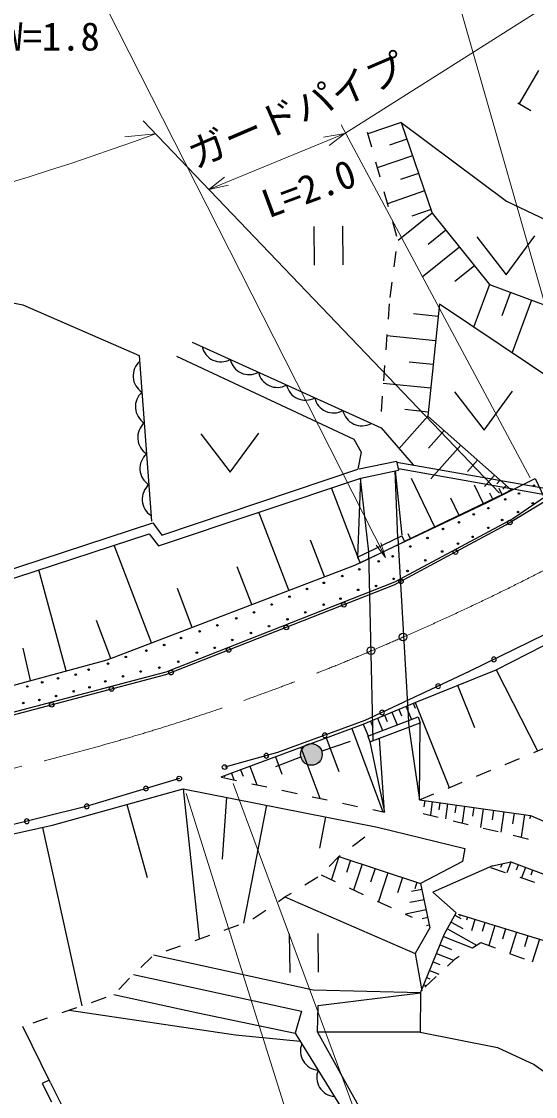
# Model space of a CAD drawing. Units: millimetres, scale not verified. Extents: x 40000 to 680000, y 20000 to 380000.
# Drawn here: x 382382 to 415623, y 262674 to 332185 of the extents above; entities that cross this region are included whole.
import ezdxf
from ezdxf.enums import TextEntityAlignment as Align

# ---------------------------------------------------------------- set-up
doc = ezdxf.new("R2010")
doc.units = ezdxf.units.MM
doc.header["$LTSCALE"] = 1000
doc.header["$PDMODE"] = 32
doc.header["$PDSIZE"] = 500
doc.linetypes.add('CHAIN', pattern=[18.5, 12, -1.5, 3.5, -1.5])
for name, color, linetype, lineweight in [('M-BGD', 7, 'Continuous', 25), ('M-BMK', 2, 'CHAIN', 13), ('M-STR-HTXT', 7, 'Continuous', 13), ('M-STR-STR1', 1, 'Continuous', 25)]:
    doc.layers.add(name, color=color, linetype=linetype, lineweight=lineweight)
doc.layers.add('M-OTRS', color=6, linetype='Continuous')
doc.styles.add('ＭＳ ゴシック', font='')
doc.styles.get('ＭＳ ゴシック').set_extended_font_data('MS Gothic')

# ---------------------------------------------------------------- blocks, each defined once
blk = doc.blocks.new('open_arrow')
at = {"color": 0, "linetype": 'Continuous', "lineweight": -2}
blk.add_lwpolyline([(7.5, 1.25), (0, 0), (7.5, -1.25)], dxfattribs=at)

msp = doc.modelspace()

# ---------------------------------------------------------------- hatches: boundary and pattern name
at = {"layer": 'M-BGD'}
msp.add_hatch(color=256, dxfattribs=at).paths.add_polyline_path([(401711, 284405, -0.41421), (400740, 284211, -0.41421), (400546, 285181, -1)])

# ---------------------------------------------------------------- linework, layer by layer
for p, q in [((415825, 329006), (414572, 326874)), ((414471, 326935), (415329, 326422)), ((406929, 325658), (404774, 324916)), ((406929, 325658), (413756, 320577)), ((404741, 325033), (405012, 324071)), ((407300, 324581), (406191, 324199)), ((407671, 323503), (405392, 322719)), ((405283, 323108), (405554, 322145)), ((408063, 322364), (406891, 321960)), ((405825, 321183), (406096, 320220)), ((408455, 321225), (406047, 320395)), ((413756, 320577), (420187, 317481)), ((408948, 319794), (406749, 318030)), ((408870, 320020), (407631, 319594)), ((406367, 319258), (406638, 318295)), ((401287, 318920), (401319, 316420)), ((403194, 316444), (403162, 318944)), ((409830, 318694), (408676, 317768)), ((411823, 318271), (413730, 315795)), ((413730, 315795), (415573, 318319)), ((406583, 317308), (406458, 316316)), ((410712, 317594), (408295, 315656)), ((411681, 316385), (410413, 315369)), ((406334, 315324), (406209, 314332)), ((412640, 315189), (411625, 312455)), ((378468, 314663), (382477, 313869)), ((414007, 314682), (413438, 313151)), ((382477, 313869), (389999, 310584)), ((406160, 313939), (406086, 312941)), ((409415, 313939), (418356, 307925)), ((415373, 314174), (414115, 310784)), ((409329, 313117), (407726, 313284)), ((393413, 311458), (405639, 305900)), ((406012, 311944), (405938, 310947)), ((409165, 311538), (406006, 311866)), ((389999, 310584), (390793, 299867)), ((392401, 310535), (403872, 305176)), ((409006, 310003), (407449, 310164)), ((405864, 309950), (405789, 308952)), ((408847, 308468), (405777, 308787)), ((405715, 307955), (405641, 306958)), ((410389, 308231), (412296, 305755)), ((412296, 305755), (414138, 308279)), ((408660, 306675), (406777, 304550)), ((408687, 306933), (407175, 307090)), ((405567, 305961), (405565, 305934)), ((405639, 305900), (407708, 303509)), ((393975, 305522), (395882, 303046)), ((395882, 303046), (397725, 305570)), ((403872, 305176), (404349, 304342)), ((409723, 305733), (408713, 304594)), ((410785, 304791), (408846, 302605)), ((404349, 304342), (404142, 303232)), ((411878, 303822), (411231, 303092)), ((391454, 298977), (404142, 303232)), ((404210, 303250), (406642, 303760)), ((404333, 302663), (406765, 303173)), ((406710, 298789), (406552, 303132)), ((406552, 303132), (406969, 298964)), ((406642, 303760), (406765, 303173)), ((406655, 303695), (429945, 299577)), ((406755, 303271), (429398, 299268)), ((391234, 298270), (404333, 302663)), ((404309, 302636), (404117, 297544)), ((404843, 297892), (404309, 302636)), ((409117, 299493), (407611, 302630)), ((412971, 302853), (412321, 302119)), ((412545, 301109), (415605, 302639)), ((413345, 302521), (413130, 302279)), ((415605, 302639), (416188, 301400)), ((404286, 297190), (402423, 302023)), ((412253, 300999), (411672, 302210)), ((412859, 301290), (412665, 301694)), ((413464, 301581), (413269, 301987)), ((413719, 302189), (413510, 301953)), ((413915, 301797), (413889, 301850)), ((403948, 297029), (412545, 301109)), ((410685, 300246), (410144, 301373)), ((416188, 301400), (414148, 300016)), ((399672, 295410), (397729, 300449)), ((367280, 292056), (390868, 299759)), ((390868, 299759), (391454, 298977)), ((414148, 300016), (406498, 295936)), ((367466, 291485), (390645, 299055)), ((390645, 299055), (391234, 298270)), ((407549, 298740), (407397, 299055)), ((390795, 292007), (388386, 298317)), ((401979, 296300), (401073, 298651)), ((387919, 290909), (403948, 297029)), ((397277, 294487), (396336, 296927)), ((385263, 290194), (383505, 296723)), ((406498, 295936), (391707, 290107)), ((393421, 293010), (392462, 295522)), ((388169, 291004), (387230, 293463)), ((418792, 293804), (411330, 290152)), ((382462, 291670), (382941, 289569)), ((378447, 288359), (387919, 290909)), ((391707, 290107), (375096, 285736)), ((411330, 290152), (404582, 286976)), ((413076, 290261), (415750, 285016)), ((410589, 289262), (411687, 286525)), ((404483, 286748), (407837, 288157)), ((407248, 287910), (407608, 287055)), ((407709, 288104), (407846, 287780)), ((407837, 288157), (410047, 282654)), ((405405, 287135), (405738, 286342)), ((405866, 287329), (406035, 286925)), ((406327, 287523), (406673, 286698)), ((406788, 287716), (406964, 287296)), ((395293, 283334), (404483, 286748)), ((404582, 286976), (398945, 284912)), ((403743, 286473), (405744, 281086)), ((404483, 286748), (404803, 285986)), ((404944, 286942), (405107, 286553)), ((407428, 286558), (408120, 281856)), ((408120, 281856), (408174, 286842)), ((402096, 285861), (402902, 283691)), ((405857, 281062), (405540, 285825)), ((400449, 285250), (401673, 281956)), ((401823, 285021), (403649, 285656)), ((404918, 285601), (405857, 281062)), ((415511, 284917), (416435, 285299)), ((398945, 284912), (395532, 283959)), ((398802, 284638), (399220, 283514)), ((400434, 284624), (398806, 283989)), ((413663, 284151), (414587, 284534)), ((396555, 283803), (396707, 283394)), ((397155, 284026), (397601, 282826)), ((411815, 283386), (412739, 283769)), ((392594, 283245), (386561, 281419)), ((395313, 283314), (396291, 283105)), ((395486, 283406), (395512, 283336)), ((395955, 283580), (396117, 283143)), ((409967, 282621), (410891, 283004)), ((392832, 282560), (393864, 272895)), ((397269, 282897), (398247, 282688)), ((399225, 282479), (400203, 282270)), ((408120, 281856), (409044, 282238)), ((389196, 281553), (390503, 276835)), ((395631, 282024), (395353, 278015)), ((401181, 282061), (402159, 281852)), ((403137, 281643), (404115, 281434)), ((408456, 281809), (408400, 281407)), ((408951, 281740), (408828, 280858)), ((409446, 281670), (409382, 281205)), ((409942, 281601), (409805, 280622)), ((410485, 281526), (410412, 281009)), ((386561, 281419), (379178, 279593)), ((398230, 281505), (396738, 273876)), ((405093, 281225), (405857, 281062)), ((408353, 280972), (409325, 280738)), ((411027, 281450), (410876, 280364)), ((411629, 281366), (411550, 280793)), ((412232, 281282), (412063, 280078)), ((412899, 281188), (412811, 280554)), ((413567, 281095), (413380, 279760)), ((414234, 281002), (414137, 280302)), ((414902, 280909), (414697, 279442)), ((415327, 280841), (415237, 280631)), ((402044, 280758), (401646, 278724)), ((410297, 280504), (411269, 280269)), ((383741, 280077), (386294, 268544)), ((403784, 278856), (404580, 279462)), ((405375, 280069), (405415, 280099)), ((405415, 280099), (411052, 278710)), ((412241, 280035), (413213, 279800)), ((414186, 279566), (415101, 279345)), ((415101, 279345), (415155, 279324)), ((402285, 277542), (402915, 278194)), ((402915, 278194), (402420, 276697)), ((402915, 278194), (402989, 278250)), ((411052, 278710), (410893, 277876)), ((403663, 277946), (403401, 277154)), ((404411, 277699), (403858, 276026)), ((405248, 277422), (404955, 276537)), ((410893, 277876), (408194, 276447)), ((412838, 277598), (408988, 275892)), ((412719, 277479), (413669, 277166)), ((412838, 277598), (414029, 277837)), ((413435, 277674), (413363, 277483)), ((414029, 277837), (413766, 277134)), ((414029, 277837), (420817, 275296)), ((414497, 277661), (414369, 277319)), ((414966, 277486), (414717, 276820)), ((400696, 276352), (401550, 276873)), ((401764, 277003), (402670, 276580)), ((406084, 277145), (405466, 275277)), ((407018, 276836), (406691, 275847)), ((414619, 276853), (415568, 276539)), ((415434, 277311), (415313, 276987)), ((403576, 276158), (404483, 275735)), ((408274, 276062), (407605, 275922)), ((407952, 276527), (407813, 276107)), ((399003, 275288), (399422, 275574)), ((399422, 275574), (399843, 275831)), ((399422, 275574), (407837, 271922)), ((405389, 275313), (406295, 274890)), ((408413, 275398), (407502, 275208)), ((408988, 275892), (410496, 274542)), ((397353, 274158), (398178, 274723)), ((408551, 274734), (407223, 274458)), ((407202, 274468), (407638, 274264)), ((408653, 274245), (408291, 274169)), ((410169, 273956), (410932, 273530)), ((410413, 274393), (410802, 274175)), ((410750, 274421), (410722, 274330)), ((411228, 274275), (411164, 274067)), ((411706, 274128), (411479, 273389)), ((412352, 273930), (412172, 273341)), ((395496, 273433), (396438, 273769)), ((399693, 273185), (399725, 270685)), ((401600, 270709), (401568, 273209)), ((408789, 273589), (407837, 271922)), ((408755, 273755), (408572, 273717)), ((409925, 273520), (411815, 272464)), ((412999, 273731), (412602, 272438)), ((413692, 273519), (413487, 272849)), ((414386, 273306), (413960, 271919)), ((393612, 272761), (394554, 273097)), ((409676, 273030), (411526, 272278)), ((411538, 272285), (412084, 272637)), ((412084, 272637), (413018, 272279)), ((415130, 273078), (414909, 272359)), ((415874, 272850), (415417, 271362)), ((401248, 269540), (390927, 271803)), ((391729, 272089), (392671, 272425)), ((407837, 271922), (408273, 269501)), ((409229, 271929), (410329, 271483)), ((409453, 272480), (410184, 272182)), ((413952, 271922), (414886, 271565)), ((390090, 271016), (390819, 271701)), ((409006, 271379), (409429, 271207)), ((409930, 271108), (410417, 271565)), ((410417, 271565), (410696, 271745)), ((389617, 270573), (400493, 268191)), ((408472, 269739), (409201, 270423)), ((408782, 270829), (409376, 270588)), ((388676, 269602), (389372, 270320)), ((408406, 269903), (408574, 269835)), ((408594, 270366), (408785, 270289)), ((386906, 268758), (387850, 269089)), ((388347, 269263), (393794, 268088)), ((408194, 269382), (401248, 269540)), ((401565, 268548), (408194, 269382)), ((408194, 269382), (408154, 266841)), ((408218, 269440), (408226, 269436)), ((385018, 268098), (385962, 268428)), ((401525, 266841), (401565, 268548)), ((383130, 267437), (384074, 267767)), ((385464, 268254), (396224, 266654)), ((393794, 268088), (400082, 266762)), ((400493, 268191), (400082, 266762)), ((384263, 263557), (382477, 267208)), ((396224, 266654), (400397, 266252)), ((400082, 266762), (403575, 261125)), ((408154, 266841), (401525, 266841)), ((401525, 266841), (404506, 261484)), ((408154, 266841), (413156, 265849)), ((413156, 265849), (415538, 264737)), ((415538, 264737), (417919, 263031)), ((384173, 263740), (383726, 263516)), ((383726, 263516), (384325, 262324)), ((384263, 263557), (389066, 253990))]:
    msp.add_line(p, q, dxfattribs=at)
for points in [[(406929, 325658), (408948, 319794), (412640, 315189), (419269, 312728)], [(409415, 313939), (408660, 306675), (414075, 301874), (407155, 298551)], [(345993, 283523), (359489, 283682), (375168, 285587), (391721, 289953), (406487, 295749), (413712, 299639), (416331, 301226)], [(407837, 288157), (413076, 290261), (419150, 293357), (425263, 296612), (429234, 299175)], [(348335, 275693), (352622, 275852), (362863, 276566), (373978, 277916), (384377, 280218), (392832, 282560), (405415, 280099)], [(408120, 281856), (415299, 280853), (421968, 277995), (427446, 274979), (433519, 270850), (435464, 270850)], [(402915, 278194), (408194, 276447), (408789, 273589)], [(408194, 269382), (409742, 273192), (410496, 274542)], [(410615, 274463), (420579, 271406), (428597, 265770)]]:
    msp.add_lwpolyline(points, dxfattribs=at)
for centre, radius in [((414558, 301665), 50), ((415523, 302175), 50), ((413665, 301282), 50), ((415450, 301027), 50), ((411625, 300317), 50), ((412572, 300717), 50), ((414485, 300462), 50), ((410678, 299807), 50), ((413465, 299952), 50), ((413962, 299790), 150), ((409640, 299370), 50), ((411552, 298860), 50), ((412572, 299442), 50), ((407527, 298240), 50), ((408638, 298787), 50), ((410605, 298422), 50), ((406379, 297603), 50), ((409585, 297912), 50), ((410447, 297881), 150), ((404230, 296765), 50), ((405487, 297275), 50), ((408492, 297348), 50), ((403137, 296328), 50), ((406452, 296146), 50), ((406925, 295985), 150), ((407345, 296656), 50), ((400842, 295490), 50), ((401935, 295891), 50), ((404157, 295435), 50), ((405305, 295690), 50), ((399713, 294998), 50), ((403010, 294871), 50), ((398565, 294488), 50), ((401917, 294470), 50), ((403227, 294469), 150), ((396270, 293596), 50), ((397418, 293978), 50), ((399585, 293523), 50), ((400733, 293978), 50), ((393902, 292758), 50), ((395050, 293140), 50), ((397217, 292648), 50), ((398383, 293086), 50), ((399503, 293008), 150), ((392700, 292321), 50), ((396015, 292193), 50), ((390460, 291501), 50), ((391607, 291865), 50), ((393720, 291373), 50), ((394868, 291683), 50), ((395780, 291546), 150), ((387982, 290663), 50), ((389130, 291100), 50), ((392518, 290790), 50), ((385888, 289953), 50), ((386726, 290280), 50), ((388948, 289843), 50), ((390095, 290153), 50), ((391298, 290408), 50), ((392056, 290085), 150), ((382755, 289188), 50), ((383720, 289461), 50), ((384740, 289716), 50), ((386780, 289133), 50), ((387800, 289515), 50), ((388202, 289025), 150), ((384613, 288568), 50), ((385760, 288878), 50), ((382500, 288113), 50), ((383538, 288313), 50), ((384334, 288005), 150), ((401128, 284793), 700), ((395520, 283976), 150), ((392583, 283232), 150)]:
    msp.add_circle(centre, radius, dxfattribs=at)
for centre, radius, start, end in [((395284, 311431), 1250, 192.42594, 298.68615), ((390849, 309270), 1250, 131.10629, 237.3665), ((397105, 310603), 1250, 192.42594, 298.68615), ((398926, 309776), 1250, 192.42594, 298.68615), ((400747, 308948), 1250, 192.42594, 298.68615), ((390996, 307276), 1250, 131.10629, 237.3665), ((402567, 308120), 1250, 192.42594, 298.68615), ((404388, 307293), 1250, 192.42594, 298.68615), ((391144, 305281), 1250, 131.10629, 237.3665), ((391292, 303287), 1250, 131.10629, 237.3665), ((391440, 301292), 1250, 131.10629, 237.3665), ((412931, 290935), 150, 360, 180), ((412931, 290935), 150, 180, 360), ((409324, 289208), 150, 360, 180), ((409324, 289208), 150, 180, 360), ((405704, 287504), 150, 360, 180), ((405704, 287504), 150, 180, 360), ((401991, 286027), 150, 360, 180), ((401991, 286027), 150, 180, 360), ((398216, 284709), 150, 360, 180), ((398216, 284709), 150, 180, 360), ((390432, 282590), 150, 360, 180), ((390432, 282590), 150, 180, 360), ((386603, 281432), 150, 360, 180), ((386603, 281432), 150, 180, 360), ((382721, 280469), 150, 360, 180), ((382721, 280469), 150, 180, 360), ((401672, 265619), 1250, 158.65715, 264.91736), ((402726, 263919), 1250, 158.65715, 264.91736)]:
    msp.add_arc(centre, radius, start, end, dxfattribs=at)
at = {"layer": 'M-BMK'}
for centre, radius, start, end in [((348559, 427556), 147290, 293.40171, 314.68998), ((348609, 424293), 144281, 276.79145, 293.89858)]:
    msp.add_arc(centre, radius, start, end, dxfattribs=at)
at = {"layer": 'M-OTRS'}
for p in [(407059, 292382), (404982, 291503)]:
    msp.add_point(p, dxfattribs=at)
at = {"layer": 'M-STR-HTXT'}
for p, q in [((403292, 324934), (435625, 345420)), ((419650, 301896), (407340, 345022)), ((413301, 301692), (390249, 325767)), ((415287, 302673), (403057, 325501)), ((391045, 324919), (389066, 324728)), ((394500, 321314), (403292, 324934)), ((403292, 324934), (401908, 324715)), ((403292, 324934), (402272, 324169)), ((394500, 321314), (395520, 322115)), ((394500, 321314), (395775, 321605)), ((393037, 282265), (405945, 241152)), ((396065, 282903), (410885, 243064))]:
    msp.add_line(p, q, dxfattribs=at)
msp.add_lwpolyline([(405921, 297518), (387910, 333026), (361986, 333140)], dxfattribs=at)
msp.add_arc((329261, 493479), 179526, 275.34655, 290.13021, dxfattribs=at)
at = {"layer": 'M-STR-STR1'}
for p, q in [((404115, 297543), (406981, 298919)), ((406979, 298918), (407155, 298551)), ((404286, 297190), (407155, 298551)), ((406710, 298789), (407428, 286558)), ((404117, 297544), (404286, 297190)), ((405119, 285678), (404843, 297892)), ((404776, 285975), (408031, 287216)), ((408031, 287216), (408174, 286842)), ((404918, 285601), (408174, 286842)), ((404776, 285975), (404918, 285601))]:
    msp.add_line(p, q, dxfattribs=at)

# ---------------------------------------------------------------- block references
at = {"layer": 'M-STR-HTXT', "xscale": 133, "yscale": 133, "rotation": 116.9}
msp.add_blockref('open_arrow', (405921, 297518), dxfattribs=at)

# ---------------------------------------------------------------- texts
at = {"layer": 'M-STR-HTXT', "style": 'ＭＳ ゴシック'}
msp.add_text('L=14.8\u3000H=2.0\u3000W=1.8', height=1833, dxfattribs=at).set_placement((362496, 329757), align=Align.BOTTOM_LEFT)
for s, rotation, p in [('ガードパイプ', 23.199, (393836, 322138)), ('L=2.0', 20.323, (398546, 318931))]:
    msp.add_text(s, height=1833, rotation=rotation, dxfattribs=at).set_placement(p, align=Align.BOTTOM_LEFT)

doc.saveas('drawing.dxf')
